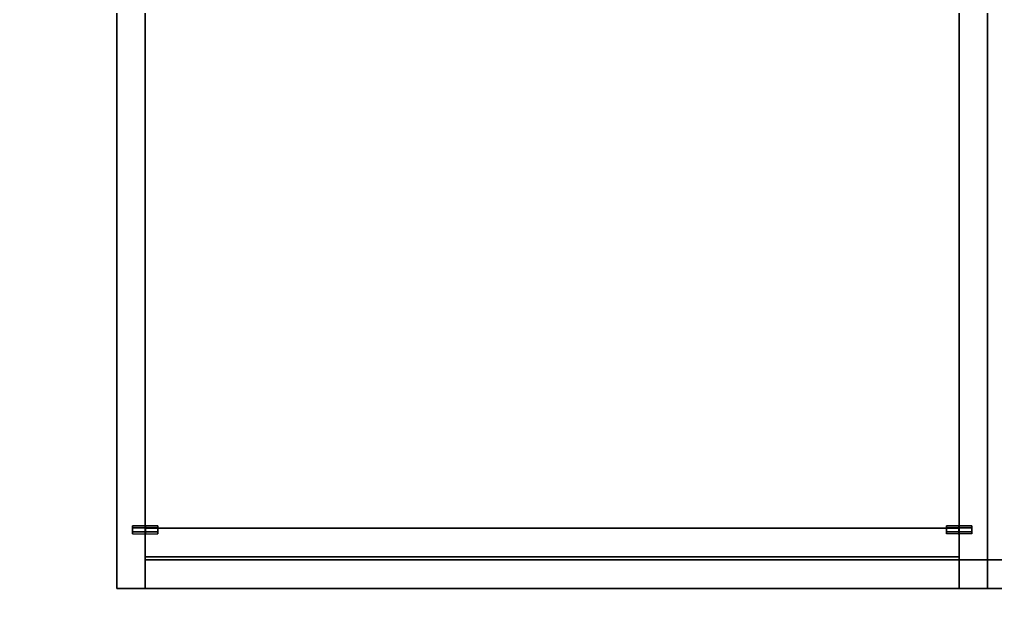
# Model space of a CAD drawing. Extents: x 0 to 3344, y -4262 to 0.
# Drawn here: x 1583 to 2199, y -741 to -371 of the extents above; entities that cross this region are included whole.
import ezdxf

# ---------------------------------------------------------------- set-up
doc = ezdxf.new("R2010")
doc.units = 0
for name, color, linetype in [('LAYER0', 7, 'CONTINUOUS'), ('LAYER1', 7, 'CONTINUOUS'), ('LAYER108', 7, 'CONTINUOUS'), ('LAYER109', 7, 'CONTINUOUS'), ('LAYER110', 7, 'CONTINUOUS'), ('LAYER111', 7, 'CONTINUOUS'), ('LAYER113', 7, 'CONTINUOUS'), ('LAYER116', 7, 'CONTINUOUS'), ('LAYER117', 7, 'CONTINUOUS'), ('LAYER118', 254, 'CONTINUOUS'), ('LAYER120', 254, 'CONTINUOUS'), ('LAYER122', 7, 'CONTINUOUS'), ('LAYER123', 254, 'CONTINUOUS'), ('LAYER125', 254, 'CONTINUOUS'), ('LAYER127', 7, 'CONTINUOUS'), ('LAYER128', 254, 'CONTINUOUS'), ('LAYER130', 254, 'CONTINUOUS'), ('LAYER132', 7, 'CONTINUOUS'), ('LAYER133', 254, 'CONTINUOUS'), ('LAYER135', 254, 'CONTINUOUS'), ('LAYER137', 7, 'CONTINUOUS'), ('LAYER163', 7, 'CONTINUOUS')]:
    doc.layers.add(name, color=color, linetype=linetype)

msp = doc.modelspace()

# ---------------------------------------------------------------- linework, layer by layer
at = {"layer": 'LAYER0', "invisible_edges": 1}
for points in [[(18, -0.0034, 0.0981), (3344, -4262.003, 0.0981), (0, -4262.003, 0.0981), (18, -0.0034, 0.0981)], [(3344, -4262.003, 5.0981), (18, -0.0034, 5.0981), (0, -4262.003, 5.0981), (3344, -4262.003, 5.0981)], [(3344, -4262.003, 0.0981), (18, -0.0034, 0.0981), (3344, -0.0034, 0.0981), (3344, -4262.003, 0.0981)], [(18, -0.0034, 5.0981), (3344, -4262.003, 5.0981), (3344, -0.0034, 5.0981), (18, -0.0034, 5.0981)]]:
    msp.add_3dface(points, dxfattribs=at)
at = {"layer": 'LAYER108', "invisible_edges": 1}
for points in [[(1644.005, -149.9995, 5.0981), (1662.005, -729.9995, 5.0981), (1644.005, -729.9995, 5.0981), (1644.005, -149.9995, 5.0981)], [(1662.005, -729.9995, 5.0981), (1644.005, -149.9995, 5.0981), (1662.005, -149.9995, 5.0981), (1662.005, -729.9995, 5.0981)], [(1662.005, -149.9995, 2610.098), (1644.005, -729.9995, 2610.098), (1662.005, -729.9995, 2610.098), (1662.005, -149.9995, 2610.098)], [(1644.005, -729.9995, 2610.098), (1662.005, -149.9995, 2610.098), (1644.005, -149.9995, 2610.098), (1644.005, -729.9995, 2610.098)], [(1644.005, -729.9995, 2610.098), (1644.005, -149.9995, 5.0981), (1644.005, -729.9995, 5.0981), (1644.005, -729.9995, 2610.098)], [(1644.005, -149.9995, 5.0981), (1644.005, -729.9995, 2610.098), (1644.005, -149.9995, 2610.098), (1644.005, -149.9995, 5.0981)], [(1662.005, -149.9995, 2610.098), (1662.005, -729.9995, 5.0981), (1662.005, -149.9995, 5.0981), (1662.005, -149.9995, 2610.098)], [(1662.005, -729.9995, 5.0981), (1662.005, -149.9995, 2610.098), (1662.005, -729.9995, 2610.098), (1662.005, -729.9995, 5.0981)], [(1644.005, -729.9995, 2610.098), (1662.005, -729.9995, 5.0981), (1662.005, -729.9995, 2610.098), (1644.005, -729.9995, 2610.098)], [(1662.005, -729.9995, 5.0981), (1644.005, -729.9995, 2610.098), (1644.005, -729.9995, 5.0981), (1662.005, -729.9995, 5.0981)]]:
    msp.add_3dface(points, dxfattribs=at)
at = {"layer": 'LAYER109', "invisible_edges": 1}
for points in [[(2176.005, -149.9995, 5.0981), (2176.005, -729.9995, 2610.098), (2176.005, -149.9995, 2610.098), (2176.005, -149.9995, 5.0981)], [(2176.005, -729.9995, 2610.098), (2176.005, -149.9995, 5.0981), (2176.005, -729.9995, 5.0981), (2176.005, -729.9995, 2610.098)], [(2176.005, -149.9995, 5.0981), (2194.005, -729.9995, 5.0981), (2176.005, -729.9995, 5.0981), (2176.005, -149.9995, 5.0981)], [(2194.005, -729.9995, 5.0981), (2176.005, -149.9995, 5.0981), (2194.005, -149.9995, 5.0981), (2194.005, -729.9995, 5.0981)], [(2194.005, -149.9995, 2610.098), (2176.005, -729.9995, 2610.098), (2194.005, -729.9995, 2610.098), (2194.005, -149.9995, 2610.098)], [(2176.005, -729.9995, 2610.098), (2194.005, -149.9995, 2610.098), (2176.005, -149.9995, 2610.098), (2176.005, -729.9995, 2610.098)], [(2194.005, -729.9995, 5.0981), (2194.005, -149.9995, 2610.098), (2194.005, -729.9995, 2610.098), (2194.005, -729.9995, 5.0981)], [(2194.005, -149.9995, 2610.098), (2194.005, -729.9995, 5.0981), (2194.005, -149.9995, 5.0981), (2194.005, -149.9995, 2610.098)], [(2194.005, -729.9995, 5.0981), (2176.005, -729.9995, 2610.098), (2176.005, -729.9995, 5.0981), (2194.005, -729.9995, 5.0981)], [(2176.005, -729.9995, 2610.098), (2194.005, -729.9995, 5.0981), (2194.005, -729.9995, 2610.098), (2176.005, -729.9995, 2610.098)]]:
    msp.add_3dface(points, dxfattribs=at)
at = {"layer": 'LAYER110', "invisible_edges": 1}
for points in [[(2176.005, -149.9995, 85.0981), (1662.005, -729.9995, 85.0981), (1662.005, -149.9995, 85.0981), (2176.005, -149.9995, 85.0981)], [(1662.005, -729.9995, 85.0981), (2176.005, -149.9995, 85.0981), (2176.005, -729.9995, 85.0981), (1662.005, -729.9995, 85.0981)], [(1662.005, -149.9995, 103.0981), (1662.005, -729.9995, 85.0981), (1662.005, -729.9995, 103.0981), (1662.005, -149.9995, 103.0981)], [(1662.005, -729.9995, 85.0981), (1662.005, -149.9995, 103.0981), (1662.005, -149.9995, 85.0981), (1662.005, -729.9995, 85.0981)], [(2176.005, -729.9995, 103.0981), (1662.005, -149.9995, 103.0981), (1662.005, -729.9995, 103.0981), (2176.005, -729.9995, 103.0981)], [(1662.005, -149.9995, 103.0981), (2176.005, -729.9995, 103.0981), (2176.005, -149.9995, 103.0981), (1662.005, -149.9995, 103.0981)], [(2176.005, -149.9995, 85.0981), (2176.005, -729.9995, 103.0981), (2176.005, -729.9995, 85.0981), (2176.005, -149.9995, 85.0981)], [(2176.005, -729.9995, 103.0981), (2176.005, -149.9995, 85.0981), (2176.005, -149.9995, 103.0981), (2176.005, -729.9995, 103.0981)], [(2176.005, -729.9995, 103.0981), (1662.005, -729.9995, 85.0981), (2176.005, -729.9995, 85.0981), (2176.005, -729.9995, 103.0981)], [(1662.005, -729.9995, 85.0981), (2176.005, -729.9995, 103.0981), (1662.005, -729.9995, 103.0981), (1662.005, -729.9995, 85.0981)]]:
    msp.add_3dface(points, dxfattribs=at)
at = {"layer": 'LAYER111', "invisible_edges": 1}
for points in [[(2176.005, -691.9995, 85.0981), (1662.005, -691.9995, 5.0981), (1662.005, -691.9995, 85.0981), (2176.005, -691.9995, 85.0981)], [(1662.005, -691.9995, 5.0981), (2176.005, -691.9995, 85.0981), (2176.005, -691.9995, 5.0981), (1662.005, -691.9995, 5.0981)], [(1662.005, -709.9995, 85.0981), (1662.005, -691.9995, 5.0981), (1662.005, -709.9995, 5.0981), (1662.005, -709.9995, 85.0981)], [(1662.005, -691.9995, 5.0981), (1662.005, -709.9995, 85.0981), (1662.005, -691.9995, 85.0981), (1662.005, -691.9995, 5.0981)], [(2176.005, -709.9995, 5.0981), (1662.005, -691.9995, 5.0981), (2176.005, -691.9995, 5.0981), (2176.005, -709.9995, 5.0981)], [(1662.005, -691.9995, 5.0981), (2176.005, -709.9995, 5.0981), (1662.005, -709.9995, 5.0981), (1662.005, -691.9995, 5.0981)], [(1662.005, -709.9995, 85.0981), (2176.005, -691.9995, 85.0981), (1662.005, -691.9995, 85.0981), (1662.005, -709.9995, 85.0981)], [(2176.005, -691.9995, 85.0981), (1662.005, -709.9995, 85.0981), (2176.005, -709.9995, 85.0981), (2176.005, -691.9995, 85.0981)], [(2176.005, -691.9995, 85.0981), (2176.005, -709.9995, 5.0981), (2176.005, -691.9995, 5.0981), (2176.005, -691.9995, 85.0981)], [(2176.005, -709.9995, 5.0981), (2176.005, -691.9995, 85.0981), (2176.005, -709.9995, 85.0981), (2176.005, -709.9995, 5.0981)], [(2176.005, -709.9995, 5.0981), (1662.005, -709.9995, 85.0981), (1662.005, -709.9995, 5.0981), (2176.005, -709.9995, 5.0981)], [(1662.005, -709.9995, 85.0981), (2176.005, -709.9995, 5.0981), (2176.005, -709.9995, 85.0981), (1662.005, -709.9995, 85.0981)]]:
    msp.add_3dface(points, dxfattribs=at)
at = {"layer": 'LAYER113', "invisible_edges": 1}
for points in [[(1662.005, -149.9995, 2609.098), (2176.005, -729.9995, 2609.098), (2176.005, -149.9995, 2609.098), (1662.005, -149.9995, 2609.098)], [(2176.005, -729.9995, 2609.098), (1662.005, -149.9995, 2609.098), (1662.005, -729.9995, 2609.098), (2176.005, -729.9995, 2609.098)], [(1662.005, -149.9995, 2609.098), (1662.005, -729.9995, 2591.098), (1662.005, -729.9995, 2609.098), (1662.005, -149.9995, 2609.098)], [(1662.005, -729.9995, 2591.098), (1662.005, -149.9995, 2609.098), (1662.005, -149.9995, 2591.098), (1662.005, -729.9995, 2591.098)], [(1662.005, -729.9995, 2591.098), (2176.005, -149.9995, 2591.098), (2176.005, -729.9995, 2591.098), (1662.005, -729.9995, 2591.098)], [(2176.005, -149.9995, 2591.098), (1662.005, -729.9995, 2591.098), (1662.005, -149.9995, 2591.098), (2176.005, -149.9995, 2591.098)], [(2176.005, -149.9995, 2591.098), (2176.005, -729.9995, 2609.098), (2176.005, -729.9995, 2591.098), (2176.005, -149.9995, 2591.098)], [(2176.005, -729.9995, 2609.098), (2176.005, -149.9995, 2591.098), (2176.005, -149.9995, 2609.098), (2176.005, -729.9995, 2609.098)], [(1662.005, -729.9995, 2591.098), (2176.005, -729.9995, 2609.098), (1662.005, -729.9995, 2609.098), (1662.005, -729.9995, 2591.098)], [(2176.005, -729.9995, 2609.098), (1662.005, -729.9995, 2591.098), (2176.005, -729.9995, 2591.098), (2176.005, -729.9995, 2609.098)]]:
    msp.add_3dface(points, dxfattribs=at)
at = {"layer": 'LAYER116', "invisible_edges": 1}
for points in [[(1662.005, -174.5996, 2093.098), (2176.005, -729.9995, 2093.098), (2176.005, -174.5996, 2093.098), (1662.005, -174.5996, 2093.098)], [(2176.005, -729.9995, 2093.098), (1662.005, -174.5996, 2093.098), (1662.005, -729.9995, 2093.098), (2176.005, -729.9995, 2093.098)], [(1662.005, -174.5996, 2093.098), (1662.005, -729.9995, 2075.098), (1662.005, -729.9995, 2093.098), (1662.005, -174.5996, 2093.098)], [(1662.005, -729.9995, 2075.098), (1662.005, -174.5996, 2093.098), (1662.005, -174.5996, 2075.098), (1662.005, -729.9995, 2075.098)], [(1662.005, -729.9995, 2075.098), (2176.005, -174.5996, 2075.098), (2176.005, -729.9995, 2075.098), (1662.005, -729.9995, 2075.098)], [(2176.005, -174.5996, 2075.098), (1662.005, -729.9995, 2075.098), (1662.005, -174.5996, 2075.098), (2176.005, -174.5996, 2075.098)], [(2176.005, -174.5996, 2075.098), (2176.005, -729.9995, 2093.098), (2176.005, -729.9995, 2075.098), (2176.005, -174.5996, 2075.098)], [(2176.005, -729.9995, 2093.098), (2176.005, -174.5996, 2075.098), (2176.005, -174.5996, 2093.098), (2176.005, -729.9995, 2093.098)], [(1662.005, -729.9995, 2075.098), (2176.005, -729.9995, 2093.098), (1662.005, -729.9995, 2093.098), (1662.005, -729.9995, 2075.098)], [(2176.005, -729.9995, 2093.098), (1662.005, -729.9995, 2075.098), (2176.005, -729.9995, 2075.098), (2176.005, -729.9995, 2093.098)]]:
    msp.add_3dface(points, dxfattribs=at)
at = {"layer": 'LAYER117', "invisible_edges": 1}
for points in [[(2176.005, -174.5996, 483.0981), (1662.005, -729.9995, 483.0981), (1662.005, -174.5996, 483.0981), (2176.005, -174.5996, 483.0981)], [(1662.005, -729.9995, 483.0981), (2176.005, -174.5996, 483.0981), (2176.005, -729.9995, 483.0981), (1662.005, -729.9995, 483.0981)], [(1662.005, -174.5996, 501.0981), (1662.005, -729.9995, 483.0981), (1662.005, -729.9995, 501.0981), (1662.005, -174.5996, 501.0981)], [(1662.005, -729.9995, 483.0981), (1662.005, -174.5996, 501.0981), (1662.005, -174.5996, 483.0981), (1662.005, -729.9995, 483.0981)], [(2176.005, -729.9995, 501.0981), (1662.005, -174.5996, 501.0981), (1662.005, -729.9995, 501.0981), (2176.005, -729.9995, 501.0981)], [(1662.005, -174.5996, 501.0981), (2176.005, -729.9995, 501.0981), (2176.005, -174.5996, 501.0981), (1662.005, -174.5996, 501.0981)], [(2176.005, -174.5996, 483.0981), (2176.005, -729.9995, 501.0981), (2176.005, -729.9995, 483.0981), (2176.005, -174.5996, 483.0981)], [(2176.005, -729.9995, 501.0981), (2176.005, -174.5996, 483.0981), (2176.005, -174.5996, 501.0981), (2176.005, -729.9995, 501.0981)], [(2176.005, -729.9995, 501.0981), (1662.005, -729.9995, 483.0981), (2176.005, -729.9995, 483.0981), (2176.005, -729.9995, 501.0981)], [(1662.005, -729.9995, 483.0981), (2176.005, -729.9995, 501.0981), (1662.005, -729.9995, 501.0981), (1662.005, -729.9995, 483.0981)]]:
    msp.add_3dface(points, dxfattribs=at)
at = {"layer": 'LAYER118'}
for points in [[(1661.955, -689.9995, 480.5981), (1661.955, -695.9995, 480.5981), (1661.955, -694.4995, 483.1961), (1661.955, -691.4995, 483.1961)], [(1661.955, -689.9995, 480.5981), (1661.955, -695.9995, 480.5981), (1661.955, -694.4995, 478), (1661.955, -691.4995, 478)], [(1662.055, -689.9995, 480.5981), (1662.055, -695.9995, 480.5981), (1662.055, -694.4995, 483.1961), (1662.055, -691.4995, 483.1961)], [(1662.055, -689.9995, 480.5981), (1662.055, -695.9995, 480.5981), (1662.055, -694.4995, 478), (1662.055, -691.4995, 478)], [(1654.005, -695.4995, 480.5981), (1654.005, -690.4995, 480.5981), (1654.005, -691.7495, 482.7631), (1654.005, -694.2495, 482.7631)], [(1654.005, -695.4995, 480.5981), (1654.005, -694.2495, 478.433), (1654.005, -691.7495, 478.433), (1654.005, -690.4995, 480.5981)], [(1670.005, -695.4995, 480.5981), (1670.005, -690.4995, 480.5981), (1670.005, -691.7495, 482.7631), (1670.005, -694.2495, 482.7631)], [(1670.005, -695.4995, 480.5981), (1670.005, -694.2495, 478.433), (1670.005, -691.7495, 478.433), (1670.005, -690.4995, 480.5981)]]:
    msp.add_3dface(points, dxfattribs=at)
at = {"layer": 'LAYER120'}
for points in [[(2175.955, -689.9995, 480.5981), (2175.955, -695.9995, 480.5981), (2175.955, -694.4995, 483.1961), (2175.955, -691.4995, 483.1961)], [(2175.955, -689.9995, 480.5981), (2175.955, -695.9995, 480.5981), (2175.955, -694.4995, 478), (2175.955, -691.4995, 478)], [(2176.055, -689.9995, 480.5981), (2176.055, -695.9995, 480.5981), (2176.055, -694.4995, 483.1961), (2176.055, -691.4995, 483.1961)], [(2176.055, -689.9995, 480.5981), (2176.055, -695.9995, 480.5981), (2176.055, -694.4995, 478), (2176.055, -691.4995, 478)], [(2168.005, -695.4995, 480.5981), (2168.005, -690.4995, 480.5981), (2168.005, -691.7495, 482.7631), (2168.005, -694.2495, 482.7631)], [(2168.005, -695.4995, 480.5981), (2168.005, -694.2495, 478.433), (2168.005, -691.7495, 478.433), (2168.005, -690.4995, 480.5981)], [(2184.005, -695.4995, 480.5981), (2184.005, -690.4995, 480.5981), (2184.005, -691.7495, 482.7631), (2184.005, -694.2495, 482.7631)], [(2184.005, -695.4995, 480.5981), (2184.005, -694.2495, 478.433), (2184.005, -691.7495, 478.433), (2184.005, -690.4995, 480.5981)]]:
    msp.add_3dface(points, dxfattribs=at)
at = {"layer": 'LAYER122', "invisible_edges": 1}
for points in [[(2176.005, -174.5996, 881.0981), (1662.005, -729.9995, 881.0981), (1662.005, -174.5996, 881.0981), (2176.005, -174.5996, 881.0981)], [(1662.005, -729.9995, 881.0981), (2176.005, -174.5996, 881.0981), (2176.005, -729.9995, 881.0981), (1662.005, -729.9995, 881.0981)], [(1662.005, -174.5996, 899.0981), (1662.005, -729.9995, 881.0981), (1662.005, -729.9995, 899.0981), (1662.005, -174.5996, 899.0981)], [(1662.005, -729.9995, 881.0981), (1662.005, -174.5996, 899.0981), (1662.005, -174.5996, 881.0981), (1662.005, -729.9995, 881.0981)], [(2176.005, -729.9995, 899.0981), (1662.005, -174.5996, 899.0981), (1662.005, -729.9995, 899.0981), (2176.005, -729.9995, 899.0981)], [(1662.005, -174.5996, 899.0981), (2176.005, -729.9995, 899.0981), (2176.005, -174.5996, 899.0981), (1662.005, -174.5996, 899.0981)], [(2176.005, -174.5996, 881.0981), (2176.005, -729.9995, 899.0981), (2176.005, -729.9995, 881.0981), (2176.005, -174.5996, 881.0981)], [(2176.005, -729.9995, 899.0981), (2176.005, -174.5996, 881.0981), (2176.005, -174.5996, 899.0981), (2176.005, -729.9995, 899.0981)], [(2176.005, -729.9995, 899.0981), (1662.005, -729.9995, 881.0981), (2176.005, -729.9995, 881.0981), (2176.005, -729.9995, 899.0981)], [(1662.005, -729.9995, 881.0981), (2176.005, -729.9995, 899.0981), (1662.005, -729.9995, 899.0981), (1662.005, -729.9995, 881.0981)]]:
    msp.add_3dface(points, dxfattribs=at)
at = {"layer": 'LAYER123'}
for points in [[(1661.955, -689.9995, 878.5981), (1661.955, -695.9995, 878.5981), (1661.955, -694.4995, 881.1962), (1661.955, -691.4995, 881.1962)], [(1661.955, -689.9995, 878.5981), (1661.955, -695.9995, 878.5981), (1661.955, -694.4995, 876), (1661.955, -691.4995, 876)], [(1662.055, -689.9995, 878.5981), (1662.055, -695.9995, 878.5981), (1662.055, -694.4995, 881.1962), (1662.055, -691.4995, 881.1962)], [(1662.055, -689.9995, 878.5981), (1662.055, -695.9995, 878.5981), (1662.055, -694.4995, 876), (1662.055, -691.4995, 876)], [(1654.005, -695.4995, 878.5981), (1654.005, -690.4995, 878.5981), (1654.005, -691.7495, 880.7631), (1654.005, -694.2495, 880.7631)], [(1654.005, -695.4995, 878.5981), (1654.005, -694.2495, 876.433), (1654.005, -691.7495, 876.433), (1654.005, -690.4995, 878.5981)], [(1670.005, -695.4995, 878.5981), (1670.005, -690.4995, 878.5981), (1670.005, -691.7495, 880.7631), (1670.005, -694.2495, 880.7631)], [(1670.005, -695.4995, 878.5981), (1670.005, -694.2495, 876.433), (1670.005, -691.7495, 876.433), (1670.005, -690.4995, 878.5981)]]:
    msp.add_3dface(points, dxfattribs=at)
at = {"layer": 'LAYER125'}
for points in [[(2175.955, -689.9995, 878.5981), (2175.955, -695.9995, 878.5981), (2175.955, -694.4995, 881.1962), (2175.955, -691.4995, 881.1962)], [(2175.955, -689.9995, 878.5981), (2175.955, -695.9995, 878.5981), (2175.955, -694.4995, 876), (2175.955, -691.4995, 876)], [(2176.055, -689.9995, 878.5981), (2176.055, -695.9995, 878.5981), (2176.055, -694.4995, 881.1962), (2176.055, -691.4995, 881.1962)], [(2176.055, -689.9995, 878.5981), (2176.055, -695.9995, 878.5981), (2176.055, -694.4995, 876), (2176.055, -691.4995, 876)], [(2168.005, -695.4995, 878.5981), (2168.005, -690.4995, 878.5981), (2168.005, -691.7495, 880.7631), (2168.005, -694.2495, 880.7631)], [(2168.005, -695.4995, 878.5981), (2168.005, -694.2495, 876.433), (2168.005, -691.7495, 876.433), (2168.005, -690.4995, 878.5981)], [(2184.005, -695.4995, 878.5981), (2184.005, -690.4995, 878.5981), (2184.005, -691.7495, 880.7631), (2184.005, -694.2495, 880.7631)], [(2184.005, -695.4995, 878.5981), (2184.005, -694.2495, 876.433), (2184.005, -691.7495, 876.433), (2184.005, -690.4995, 878.5981)]]:
    msp.add_3dface(points, dxfattribs=at)
at = {"layer": 'LAYER127', "invisible_edges": 1}
for points in [[(2176.005, -174.5996, 1279.098), (1662.005, -729.9995, 1279.098), (1662.005, -174.5996, 1279.098), (2176.005, -174.5996, 1279.098)], [(1662.005, -729.9995, 1279.098), (2176.005, -174.5996, 1279.098), (2176.005, -729.9995, 1279.098), (1662.005, -729.9995, 1279.098)], [(1662.005, -174.5996, 1297.098), (1662.005, -729.9995, 1279.098), (1662.005, -729.9995, 1297.098), (1662.005, -174.5996, 1297.098)], [(1662.005, -729.9995, 1279.098), (1662.005, -174.5996, 1297.098), (1662.005, -174.5996, 1279.098), (1662.005, -729.9995, 1279.098)], [(2176.005, -729.9995, 1297.098), (1662.005, -174.5996, 1297.098), (1662.005, -729.9995, 1297.098), (2176.005, -729.9995, 1297.098)], [(1662.005, -174.5996, 1297.098), (2176.005, -729.9995, 1297.098), (2176.005, -174.5996, 1297.098), (1662.005, -174.5996, 1297.098)], [(2176.005, -174.5996, 1279.098), (2176.005, -729.9995, 1297.098), (2176.005, -729.9995, 1279.098), (2176.005, -174.5996, 1279.098)], [(2176.005, -729.9995, 1297.098), (2176.005, -174.5996, 1279.098), (2176.005, -174.5996, 1297.098), (2176.005, -729.9995, 1297.098)], [(2176.005, -729.9995, 1297.098), (1662.005, -729.9995, 1279.098), (2176.005, -729.9995, 1279.098), (2176.005, -729.9995, 1297.098)], [(1662.005, -729.9995, 1279.098), (2176.005, -729.9995, 1297.098), (1662.005, -729.9995, 1297.098), (1662.005, -729.9995, 1279.098)]]:
    msp.add_3dface(points, dxfattribs=at)
at = {"layer": 'LAYER128'}
for points in [[(1661.955, -689.9995, 1276.598), (1661.955, -695.9995, 1276.598), (1661.955, -694.4995, 1279.196), (1661.955, -691.4995, 1279.196)], [(1661.955, -689.9995, 1276.598), (1661.955, -695.9995, 1276.598), (1661.955, -694.4995, 1274), (1661.955, -691.4995, 1274)], [(1662.055, -689.9995, 1276.598), (1662.055, -695.9995, 1276.598), (1662.055, -694.4995, 1279.196), (1662.055, -691.4995, 1279.196)], [(1662.055, -689.9995, 1276.598), (1662.055, -695.9995, 1276.598), (1662.055, -694.4995, 1274), (1662.055, -691.4995, 1274)], [(1654.005, -695.4995, 1276.598), (1654.005, -690.4995, 1276.598), (1654.005, -691.7495, 1278.763), (1654.005, -694.2495, 1278.763)], [(1654.005, -695.4995, 1276.598), (1654.005, -694.2495, 1274.433), (1654.005, -691.7495, 1274.433), (1654.005, -690.4995, 1276.598)], [(1670.005, -695.4995, 1276.598), (1670.005, -690.4995, 1276.598), (1670.005, -691.7495, 1278.763), (1670.005, -694.2495, 1278.763)], [(1670.005, -695.4995, 1276.598), (1670.005, -694.2495, 1274.433), (1670.005, -691.7495, 1274.433), (1670.005, -690.4995, 1276.598)]]:
    msp.add_3dface(points, dxfattribs=at)
at = {"layer": 'LAYER130'}
for points in [[(2175.955, -689.9995, 1276.598), (2175.955, -695.9995, 1276.598), (2175.955, -694.4995, 1279.196), (2175.955, -691.4995, 1279.196)], [(2175.955, -689.9995, 1276.598), (2175.955, -695.9995, 1276.598), (2175.955, -694.4995, 1274), (2175.955, -691.4995, 1274)], [(2176.055, -689.9995, 1276.598), (2176.055, -695.9995, 1276.598), (2176.055, -694.4995, 1279.196), (2176.055, -691.4995, 1279.196)], [(2176.055, -689.9995, 1276.598), (2176.055, -695.9995, 1276.598), (2176.055, -694.4995, 1274), (2176.055, -691.4995, 1274)], [(2168.005, -695.4995, 1276.598), (2168.005, -690.4995, 1276.598), (2168.005, -691.7495, 1278.763), (2168.005, -694.2495, 1278.763)], [(2168.005, -695.4995, 1276.598), (2168.005, -694.2495, 1274.433), (2168.005, -691.7495, 1274.433), (2168.005, -690.4995, 1276.598)], [(2184.005, -695.4995, 1276.598), (2184.005, -690.4995, 1276.598), (2184.005, -691.7495, 1278.763), (2184.005, -694.2495, 1278.763)], [(2184.005, -695.4995, 1276.598), (2184.005, -694.2495, 1274.433), (2184.005, -691.7495, 1274.433), (2184.005, -690.4995, 1276.598)]]:
    msp.add_3dface(points, dxfattribs=at)
at = {"layer": 'LAYER132', "invisible_edges": 1}
for points in [[(2176.005, -174.5996, 1677.098), (1662.005, -729.9995, 1677.098), (1662.005, -174.5996, 1677.098), (2176.005, -174.5996, 1677.098)], [(1662.005, -729.9995, 1677.098), (2176.005, -174.5996, 1677.098), (2176.005, -729.9995, 1677.098), (1662.005, -729.9995, 1677.098)], [(1662.005, -174.5996, 1695.098), (1662.005, -729.9995, 1677.098), (1662.005, -729.9995, 1695.098), (1662.005, -174.5996, 1695.098)], [(1662.005, -729.9995, 1677.098), (1662.005, -174.5996, 1695.098), (1662.005, -174.5996, 1677.098), (1662.005, -729.9995, 1677.098)], [(2176.005, -729.9995, 1695.098), (1662.005, -174.5996, 1695.098), (1662.005, -729.9995, 1695.098), (2176.005, -729.9995, 1695.098)], [(1662.005, -174.5996, 1695.098), (2176.005, -729.9995, 1695.098), (2176.005, -174.5996, 1695.098), (1662.005, -174.5996, 1695.098)], [(2176.005, -174.5996, 1677.098), (2176.005, -729.9995, 1695.098), (2176.005, -729.9995, 1677.098), (2176.005, -174.5996, 1677.098)], [(2176.005, -729.9995, 1695.098), (2176.005, -174.5996, 1677.098), (2176.005, -174.5996, 1695.098), (2176.005, -729.9995, 1695.098)], [(2176.005, -729.9995, 1695.098), (1662.005, -729.9995, 1677.098), (2176.005, -729.9995, 1677.098), (2176.005, -729.9995, 1695.098)], [(1662.005, -729.9995, 1677.098), (2176.005, -729.9995, 1695.098), (1662.005, -729.9995, 1695.098), (1662.005, -729.9995, 1677.098)]]:
    msp.add_3dface(points, dxfattribs=at)
at = {"layer": 'LAYER133'}
for points in [[(1661.955, -689.9995, 1674.598), (1661.955, -695.9995, 1674.598), (1661.955, -694.4995, 1677.196), (1661.955, -691.4995, 1677.196)], [(1661.955, -689.9995, 1674.598), (1661.955, -695.9995, 1674.598), (1661.955, -694.4995, 1672), (1661.955, -691.4995, 1672)], [(1662.055, -689.9995, 1674.598), (1662.055, -695.9995, 1674.598), (1662.055, -694.4995, 1677.196), (1662.055, -691.4995, 1677.196)], [(1662.055, -689.9995, 1674.598), (1662.055, -695.9995, 1674.598), (1662.055, -694.4995, 1672), (1662.055, -691.4995, 1672)], [(1654.005, -695.4995, 1674.598), (1654.005, -690.4995, 1674.598), (1654.005, -691.7495, 1676.763), (1654.005, -694.2495, 1676.763)], [(1654.005, -695.4995, 1674.598), (1654.005, -694.2495, 1672.433), (1654.005, -691.7495, 1672.433), (1654.005, -690.4995, 1674.598)], [(1670.005, -695.4995, 1674.598), (1670.005, -690.4995, 1674.598), (1670.005, -691.7495, 1676.763), (1670.005, -694.2495, 1676.763)], [(1670.005, -695.4995, 1674.598), (1670.005, -694.2495, 1672.433), (1670.005, -691.7495, 1672.433), (1670.005, -690.4995, 1674.598)]]:
    msp.add_3dface(points, dxfattribs=at)
at = {"layer": 'LAYER135'}
for points in [[(2175.955, -689.9995, 1674.598), (2175.955, -695.9995, 1674.598), (2175.955, -694.4995, 1677.196), (2175.955, -691.4995, 1677.196)], [(2175.955, -689.9995, 1674.598), (2175.955, -695.9995, 1674.598), (2175.955, -694.4995, 1672), (2175.955, -691.4995, 1672)], [(2176.055, -689.9995, 1674.598), (2176.055, -695.9995, 1674.598), (2176.055, -694.4995, 1677.196), (2176.055, -691.4995, 1677.196)], [(2176.055, -689.9995, 1674.598), (2176.055, -695.9995, 1674.598), (2176.055, -694.4995, 1672), (2176.055, -691.4995, 1672)], [(2168.005, -695.4995, 1674.598), (2168.005, -690.4995, 1674.598), (2168.005, -691.7495, 1676.763), (2168.005, -694.2495, 1676.763)], [(2168.005, -695.4995, 1674.598), (2168.005, -694.2495, 1672.433), (2168.005, -691.7495, 1672.433), (2168.005, -690.4995, 1674.598)], [(2184.005, -695.4995, 1674.598), (2184.005, -690.4995, 1674.598), (2184.005, -691.7495, 1676.763), (2184.005, -694.2495, 1676.763)], [(2184.005, -695.4995, 1674.598), (2184.005, -694.2495, 1672.433), (2184.005, -691.7495, 1672.433), (2184.005, -690.4995, 1674.598)]]:
    msp.add_3dface(points, dxfattribs=at)
at = {"layer": 'LAYER137'}
for points, invisible_edges in [([(1662.005, -149.9995, 2610.098), (1644.005, -729.9995, 2610.098), (1644.005, -149.9995, 2610.098), (1662.005, -149.9995, 2610.098)], 1), ([(1644.005, -729.9995, 2610.098), (1662.005, -149.9995, 2610.098), (1662.005, -711.9995, 2610.098), (1644.005, -729.9995, 2610.098)], 5), ([(1644.005, -149.9995, 2680.098), (1644.005, -729.9995, 2610.098), (1644.005, -729.9995, 2680.098), (1644.005, -149.9995, 2680.098)], 1), ([(1644.005, -729.9995, 2610.098), (1644.005, -149.9995, 2680.098), (1644.005, -149.9995, 2610.098), (1644.005, -729.9995, 2610.098)], 1), ([(1644.005, -729.9995, 2680.098), (1662.005, -711.9995, 2680.098), (1644.005, -149.9995, 2680.098), (1644.005, -729.9995, 2680.098)], 3), ([(1662.005, -149.9995, 2680.098), (1644.005, -149.9995, 2680.098), (1662.005, -711.9995, 2680.098), (1662.005, -149.9995, 2680.098)], 2), ([(1662.005, -149.9995, 2610.098), (1662.005, -711.9995, 2680.098), (1662.005, -711.9995, 2610.098), (1662.005, -149.9995, 2610.098)], 1), ([(1662.005, -711.9995, 2680.098), (1662.005, -149.9995, 2610.098), (1662.005, -149.9995, 2680.098), (1662.005, -711.9995, 2680.098)], 1), ([(1644.005, -729.9995, 2610.098), (1662.005, -711.9995, 2610.098), (2614.005, -729.9995, 2610.098), (1644.005, -729.9995, 2610.098)], 3), ([(1662.005, -711.9995, 2680.098), (1644.005, -729.9995, 2680.098), (2614.005, -729.9995, 2680.098), (1662.005, -711.9995, 2680.098)], 5), ([(2614.005, -729.9995, 2610.098), (1662.005, -711.9995, 2610.098), (2632.005, -711.9995, 2610.098), (2614.005, -729.9995, 2610.098)], 5), ([(1662.005, -711.9995, 2680.098), (2632.005, -711.9995, 2610.098), (1662.005, -711.9995, 2610.098), (1662.005, -711.9995, 2680.098)], 1), ([(2632.005, -711.9995, 2610.098), (1662.005, -711.9995, 2680.098), (2632.005, -711.9995, 2680.098), (2632.005, -711.9995, 2610.098)], 1), ([(1662.005, -711.9995, 2680.098), (2614.005, -729.9995, 2680.098), (2632.005, -711.9995, 2680.098), (1662.005, -711.9995, 2680.098)], 3), ([(2614.005, -729.9995, 2680.098), (1644.005, -729.9995, 2610.098), (2614.005, -729.9995, 2610.098), (2614.005, -729.9995, 2680.098)], 1), ([(1644.005, -729.9995, 2610.098), (2614.005, -729.9995, 2680.098), (1644.005, -729.9995, 2680.098), (1644.005, -729.9995, 2610.098)], 1)]:
    msp.add_3dface(points, dxfattribs=dict(at, invisible_edges=invisible_edges))
at = {"layer": 'LAYER163', "invisible_edges": 1}
for points in [[(2194.005, -149.9995, 5.0981), (2212.005, -729.9995, 5.0981), (2194.005, -729.9995, 5.0981), (2194.005, -149.9995, 5.0981)], [(2212.005, -729.9995, 5.0981), (2194.005, -149.9995, 5.0981), (2212.005, -149.9995, 5.0981), (2212.005, -729.9995, 5.0981)], [(2212.005, -149.9995, 2610.098), (2194.005, -729.9995, 2610.098), (2212.005, -729.9995, 2610.098), (2212.005, -149.9995, 2610.098)], [(2194.005, -729.9995, 2610.098), (2212.005, -149.9995, 2610.098), (2194.005, -149.9995, 2610.098), (2194.005, -729.9995, 2610.098)], [(2194.005, -729.9995, 2610.098), (2194.005, -149.9995, 5.0981), (2194.005, -729.9995, 5.0981), (2194.005, -729.9995, 2610.098)], [(2194.005, -149.9995, 5.0981), (2194.005, -729.9995, 2610.098), (2194.005, -149.9995, 2610.098), (2194.005, -149.9995, 5.0981)], [(2194.005, -729.9995, 2610.098), (2212.005, -729.9995, 5.0981), (2212.005, -729.9995, 2610.098), (2194.005, -729.9995, 2610.098)], [(2212.005, -729.9995, 5.0981), (2194.005, -729.9995, 2610.098), (2194.005, -729.9995, 5.0981), (2212.005, -729.9995, 5.0981)]]:
    msp.add_3dface(points, dxfattribs=at)

# ---------------------------------------------------------------- meshes
at = {"layer": 'LAYER1'}
mesh = msp.add_polymesh((5, 2), dxfattribs=at)
for k, corner in enumerate([(168.0046, -150, 2680.098), (168.0046, -4112, 2680.098), (3194.004, -150, 2680.098), (168.0046, -150, 2680.098), (3194.004, -4112, 2680.098), (3194.004, -150, 2680.098), (168.0046, -4112, 2680.098), (3194.004, -4112, 2680.098), (18.0046, -4262, 2680.098), (3344.004, -4262, 2680.098)]):
    mesh.set_mesh_vertex(divmod(k, 2), corner)
at = {"layer": 'LAYER118'}
mesh = msp.add_polymesh((2, 6), dxfattribs=dict(at, n_close=True))
for k, corner in enumerate([(1662.055, -695.9995, 480.5981), (1662.055, -694.4995, 483.1961), (1662.055, -691.4995, 483.1961), (1662.055, -689.9995, 480.5981), (1662.055, -691.4995, 478), (1662.055, -694.4995, 478), (1661.955, -695.9995, 480.5981), (1661.955, -694.4995, 483.1961), (1661.955, -691.4995, 483.1961), (1661.955, -689.9995, 480.5981), (1661.955, -691.4995, 478), (1661.955, -694.4995, 478)]):
    mesh.set_mesh_vertex(divmod(k, 6), corner)
mesh = msp.add_polymesh((2, 6), dxfattribs=dict(at, n_close=True))
for k, corner in enumerate([(1670.005, -695.4995, 480.5981), (1670.005, -694.2495, 482.7631), (1670.005, -691.7495, 482.7631), (1670.005, -690.4995, 480.5981), (1670.005, -691.7495, 478.433), (1670.005, -694.2495, 478.433), (1654.005, -695.4995, 480.5981), (1654.005, -694.2495, 482.7631), (1654.005, -691.7495, 482.7631), (1654.005, -690.4995, 480.5981), (1654.005, -691.7495, 478.433), (1654.005, -694.2495, 478.433)]):
    mesh.set_mesh_vertex(divmod(k, 6), corner)
at = {"layer": 'LAYER120'}
mesh = msp.add_polymesh((2, 6), dxfattribs=dict(at, n_close=True))
for k, corner in enumerate([(2175.955, -695.9995, 480.5981), (2175.955, -694.4995, 483.1961), (2175.955, -691.4995, 483.1961), (2175.955, -689.9995, 480.5981), (2175.955, -691.4995, 478), (2175.955, -694.4995, 478), (2176.055, -695.9995, 480.5981), (2176.055, -694.4995, 483.1961), (2176.055, -691.4995, 483.1961), (2176.055, -689.9995, 480.5981), (2176.055, -691.4995, 478), (2176.055, -694.4995, 478)]):
    mesh.set_mesh_vertex(divmod(k, 6), corner)
mesh = msp.add_polymesh((2, 6), dxfattribs=dict(at, n_close=True))
for k, corner in enumerate([(2168.005, -695.4995, 480.5981), (2168.005, -694.2495, 482.7631), (2168.005, -691.7495, 482.7631), (2168.005, -690.4995, 480.5981), (2168.005, -691.7495, 478.433), (2168.005, -694.2495, 478.433), (2184.005, -695.4995, 480.5981), (2184.005, -694.2495, 482.7631), (2184.005, -691.7495, 482.7631), (2184.005, -690.4995, 480.5981), (2184.005, -691.7495, 478.433), (2184.005, -694.2495, 478.433)]):
    mesh.set_mesh_vertex(divmod(k, 6), corner)
at = {"layer": 'LAYER123'}
mesh = msp.add_polymesh((2, 6), dxfattribs=dict(at, n_close=True))
for k, corner in enumerate([(1662.055, -695.9995, 878.5981), (1662.055, -694.4995, 881.1962), (1662.055, -691.4995, 881.1962), (1662.055, -689.9995, 878.5981), (1662.055, -691.4995, 876), (1662.055, -694.4995, 876), (1661.955, -695.9995, 878.5981), (1661.955, -694.4995, 881.1962), (1661.955, -691.4995, 881.1962), (1661.955, -689.9995, 878.5981), (1661.955, -691.4995, 876), (1661.955, -694.4995, 876)]):
    mesh.set_mesh_vertex(divmod(k, 6), corner)
mesh = msp.add_polymesh((2, 6), dxfattribs=dict(at, n_close=True))
for k, corner in enumerate([(1670.005, -695.4995, 878.5981), (1670.005, -694.2495, 880.7631), (1670.005, -691.7495, 880.7631), (1670.005, -690.4995, 878.5981), (1670.005, -691.7495, 876.433), (1670.005, -694.2495, 876.433), (1654.005, -695.4995, 878.5981), (1654.005, -694.2495, 880.7631), (1654.005, -691.7495, 880.7631), (1654.005, -690.4995, 878.5981), (1654.005, -691.7495, 876.433), (1654.005, -694.2495, 876.433)]):
    mesh.set_mesh_vertex(divmod(k, 6), corner)
at = {"layer": 'LAYER125'}
mesh = msp.add_polymesh((2, 6), dxfattribs=dict(at, n_close=True))
for k, corner in enumerate([(2175.955, -695.9995, 878.5981), (2175.955, -694.4995, 881.1962), (2175.955, -691.4995, 881.1962), (2175.955, -689.9995, 878.5981), (2175.955, -691.4995, 876), (2175.955, -694.4995, 876), (2176.055, -695.9995, 878.5981), (2176.055, -694.4995, 881.1962), (2176.055, -691.4995, 881.1962), (2176.055, -689.9995, 878.5981), (2176.055, -691.4995, 876), (2176.055, -694.4995, 876)]):
    mesh.set_mesh_vertex(divmod(k, 6), corner)
mesh = msp.add_polymesh((2, 6), dxfattribs=dict(at, n_close=True))
for k, corner in enumerate([(2168.005, -695.4995, 878.5981), (2168.005, -694.2495, 880.7631), (2168.005, -691.7495, 880.7631), (2168.005, -690.4995, 878.5981), (2168.005, -691.7495, 876.433), (2168.005, -694.2495, 876.433), (2184.005, -695.4995, 878.5981), (2184.005, -694.2495, 880.7631), (2184.005, -691.7495, 880.7631), (2184.005, -690.4995, 878.5981), (2184.005, -691.7495, 876.433), (2184.005, -694.2495, 876.433)]):
    mesh.set_mesh_vertex(divmod(k, 6), corner)
at = {"layer": 'LAYER128'}
mesh = msp.add_polymesh((2, 6), dxfattribs=dict(at, n_close=True))
for k, corner in enumerate([(1662.055, -695.9995, 1276.598), (1662.055, -694.4995, 1279.196), (1662.055, -691.4995, 1279.196), (1662.055, -689.9995, 1276.598), (1662.055, -691.4995, 1274), (1662.055, -694.4995, 1274), (1661.955, -695.9995, 1276.598), (1661.955, -694.4995, 1279.196), (1661.955, -691.4995, 1279.196), (1661.955, -689.9995, 1276.598), (1661.955, -691.4995, 1274), (1661.955, -694.4995, 1274)]):
    mesh.set_mesh_vertex(divmod(k, 6), corner)
mesh = msp.add_polymesh((2, 6), dxfattribs=dict(at, n_close=True))
for k, corner in enumerate([(1670.005, -695.4995, 1276.598), (1670.005, -694.2495, 1278.763), (1670.005, -691.7495, 1278.763), (1670.005, -690.4995, 1276.598), (1670.005, -691.7495, 1274.433), (1670.005, -694.2495, 1274.433), (1654.005, -695.4995, 1276.598), (1654.005, -694.2495, 1278.763), (1654.005, -691.7495, 1278.763), (1654.005, -690.4995, 1276.598), (1654.005, -691.7495, 1274.433), (1654.005, -694.2495, 1274.433)]):
    mesh.set_mesh_vertex(divmod(k, 6), corner)
at = {"layer": 'LAYER130'}
mesh = msp.add_polymesh((2, 6), dxfattribs=dict(at, n_close=True))
for k, corner in enumerate([(2175.955, -695.9995, 1276.598), (2175.955, -694.4995, 1279.196), (2175.955, -691.4995, 1279.196), (2175.955, -689.9995, 1276.598), (2175.955, -691.4995, 1274), (2175.955, -694.4995, 1274), (2176.055, -695.9995, 1276.598), (2176.055, -694.4995, 1279.196), (2176.055, -691.4995, 1279.196), (2176.055, -689.9995, 1276.598), (2176.055, -691.4995, 1274), (2176.055, -694.4995, 1274)]):
    mesh.set_mesh_vertex(divmod(k, 6), corner)
mesh = msp.add_polymesh((2, 6), dxfattribs=dict(at, n_close=True))
for k, corner in enumerate([(2168.005, -695.4995, 1276.598), (2168.005, -694.2495, 1278.763), (2168.005, -691.7495, 1278.763), (2168.005, -690.4995, 1276.598), (2168.005, -691.7495, 1274.433), (2168.005, -694.2495, 1274.433), (2184.005, -695.4995, 1276.598), (2184.005, -694.2495, 1278.763), (2184.005, -691.7495, 1278.763), (2184.005, -690.4995, 1276.598), (2184.005, -691.7495, 1274.433), (2184.005, -694.2495, 1274.433)]):
    mesh.set_mesh_vertex(divmod(k, 6), corner)
at = {"layer": 'LAYER133'}
mesh = msp.add_polymesh((2, 6), dxfattribs=dict(at, n_close=True))
for k, corner in enumerate([(1662.055, -695.9995, 1674.598), (1662.055, -694.4995, 1677.196), (1662.055, -691.4995, 1677.196), (1662.055, -689.9995, 1674.598), (1662.055, -691.4995, 1672), (1662.055, -694.4995, 1672), (1661.955, -695.9995, 1674.598), (1661.955, -694.4995, 1677.196), (1661.955, -691.4995, 1677.196), (1661.955, -689.9995, 1674.598), (1661.955, -691.4995, 1672), (1661.955, -694.4995, 1672)]):
    mesh.set_mesh_vertex(divmod(k, 6), corner)
mesh = msp.add_polymesh((2, 6), dxfattribs=dict(at, n_close=True))
for k, corner in enumerate([(1670.005, -695.4995, 1674.598), (1670.005, -694.2495, 1676.763), (1670.005, -691.7495, 1676.763), (1670.005, -690.4995, 1674.598), (1670.005, -691.7495, 1672.433), (1670.005, -694.2495, 1672.433), (1654.005, -695.4995, 1674.598), (1654.005, -694.2495, 1676.763), (1654.005, -691.7495, 1676.763), (1654.005, -690.4995, 1674.598), (1654.005, -691.7495, 1672.433), (1654.005, -694.2495, 1672.433)]):
    mesh.set_mesh_vertex(divmod(k, 6), corner)
at = {"layer": 'LAYER135'}
mesh = msp.add_polymesh((2, 6), dxfattribs=dict(at, n_close=True))
for k, corner in enumerate([(2175.955, -695.9995, 1674.598), (2175.955, -694.4995, 1677.196), (2175.955, -691.4995, 1677.196), (2175.955, -689.9995, 1674.598), (2175.955, -691.4995, 1672), (2175.955, -694.4995, 1672), (2176.055, -695.9995, 1674.598), (2176.055, -694.4995, 1677.196), (2176.055, -691.4995, 1677.196), (2176.055, -689.9995, 1674.598), (2176.055, -691.4995, 1672), (2176.055, -694.4995, 1672)]):
    mesh.set_mesh_vertex(divmod(k, 6), corner)
mesh = msp.add_polymesh((2, 6), dxfattribs=dict(at, n_close=True))
for k, corner in enumerate([(2168.005, -695.4995, 1674.598), (2168.005, -694.2495, 1676.763), (2168.005, -691.7495, 1676.763), (2168.005, -690.4995, 1674.598), (2168.005, -691.7495, 1672.433), (2168.005, -694.2495, 1672.433), (2184.005, -695.4995, 1674.598), (2184.005, -694.2495, 1676.763), (2184.005, -691.7495, 1676.763), (2184.005, -690.4995, 1674.598), (2184.005, -691.7495, 1672.433), (2184.005, -694.2495, 1672.433)]):
    mesh.set_mesh_vertex(divmod(k, 6), corner)

doc.saveas('drawing.dxf')
